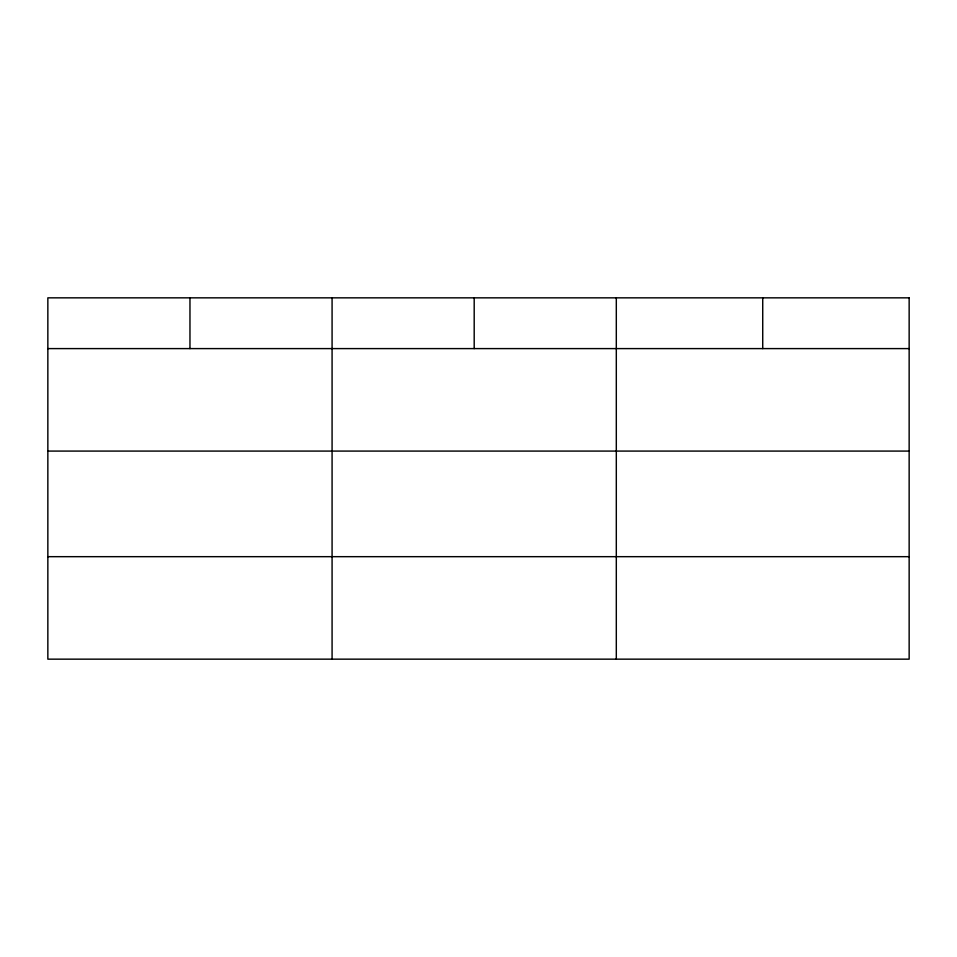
<?xml version="1.0" encoding="UTF-8"?>
<svg xmlns="http://www.w3.org/2000/svg" width="957" height="957" viewBox="0 0 957 957"><rect width="100%" height="100%" fill="white"/><g stroke="black" fill="none" stroke-linecap="round" stroke-linejoin="round"><path stroke-width="1.44" d="M47.85 348.599L909.15 348.599M47.85 451.082L909.15 451.082M47.85 556.675L909.15 556.675M762.729 297.842L762.729 348.599M616.308 297.842L616.308 659.158M474.193 297.842L474.193 348.599M332.079 297.842L332.079 659.158M189.965 297.842L189.965 348.599M909.15 297.842L47.85 297.842L47.85 659.158L909.15 659.158L909.15 297.842"/></g></svg>
